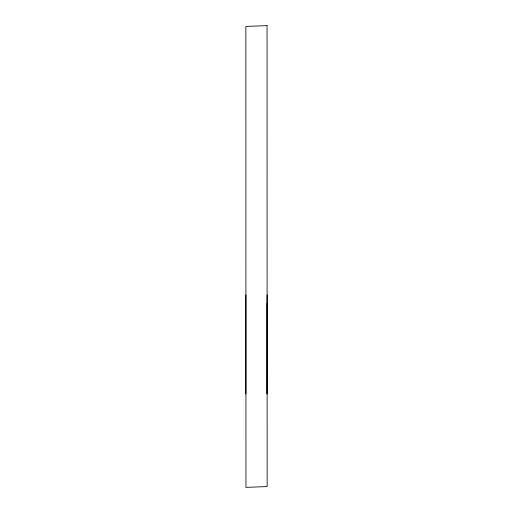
<?xml version="1.0" encoding="UTF-8"?>
<svg xmlns="http://www.w3.org/2000/svg" width="513" height="513" viewBox="0 0 513 513"><rect width="100%" height="100%" fill="white"/><g stroke="black" fill="none" stroke-linecap="round" stroke-linejoin="round"><path stroke-width="0.77" d="M245.881 394.029L245.913 294.892M267.1 294.885L267.074 394.035L267.106 303.202M267.106 25.65L245.862 26.407L245.945 487.35L267.138 486.6L267.055 25.65"/></g></svg>
